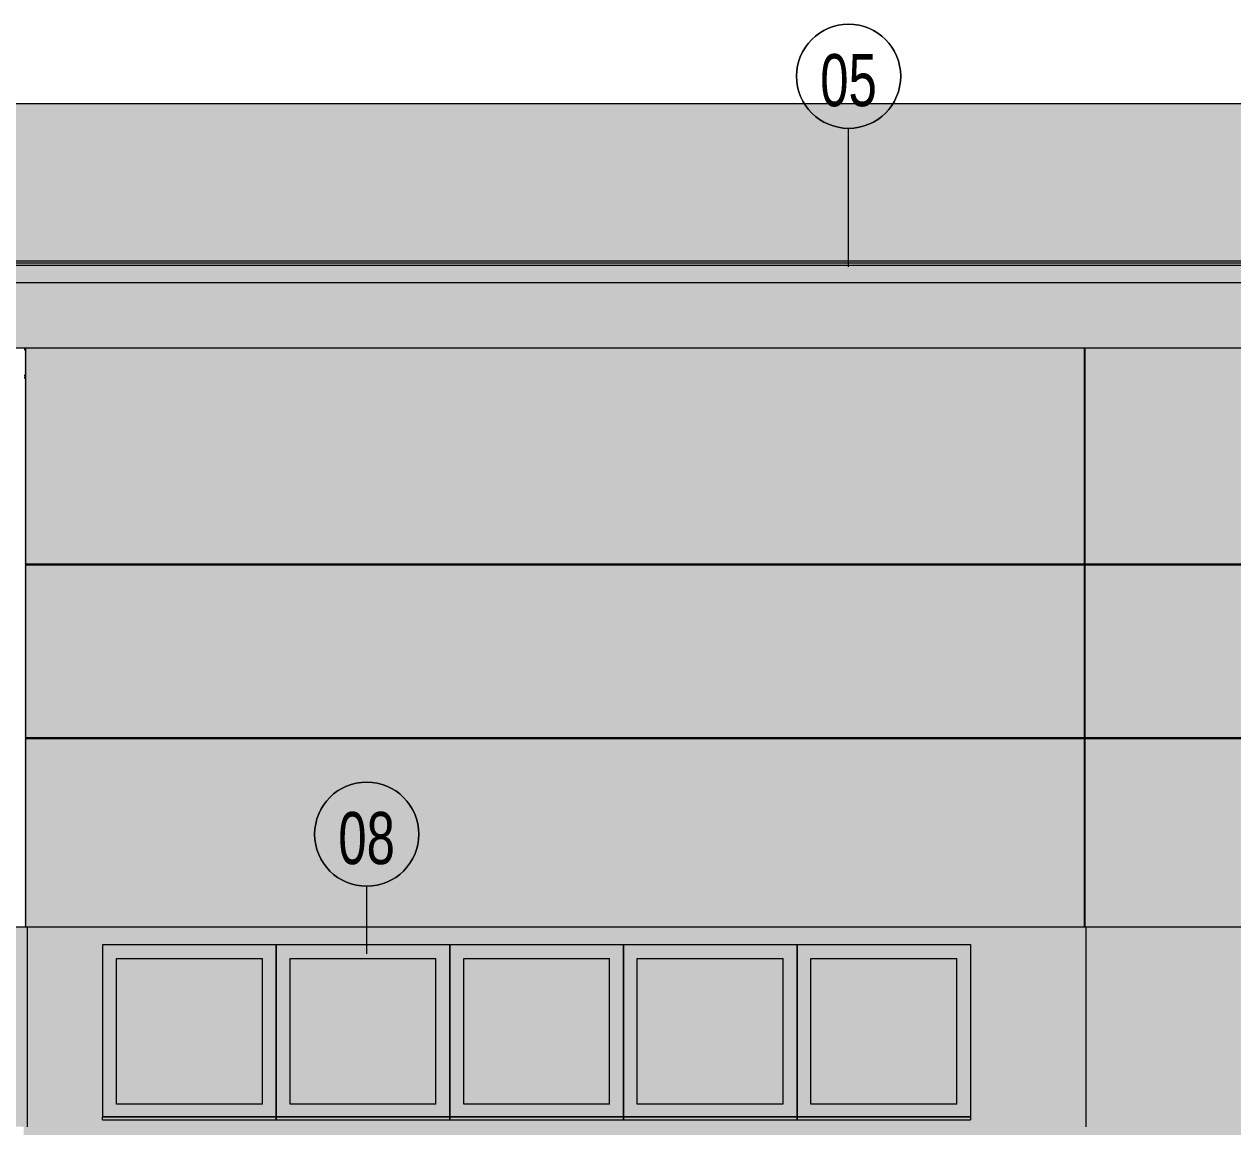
# Model space of a CAD drawing. Header units: millimetres. Extents: x -155050 to -36395, y -2753 to 7638.
# Drawn here: x -112526 to -105564, y 550 to 6901 of the extents above; entities that cross this region are included whole.
import ezdxf

# ---------------------------------------------------------------- set-up
doc = ezdxf.new("R2010")
doc.units = ezdxf.units.MM
for name, color, linetype, lineweight in [('A-ANNO-IDEN', 7, 'Continuous', 9), ('A-ANNO-IDEN-1', 7, 'Continuous', 18), ('A-GLAZ', 7, 'Continuous', 9), ('A-ROOF', 7, 'Continuous', 9), ('A-ROOF-OTLN', 7, 'Continuous', 9), ('A-WALL', 7, 'Continuous', 9), ('S-BEAM', 7, 'Continuous', 9), ('S-COLS', 7, 'Continuous', 9), ('S-FSTN', 7, 'Continuous', 9)]:
    doc.layers.add(name, color=color, linetype=linetype, lineweight=lineweight)
for name, color, linetype, lineweight, true_color in [('A-GLAZ-1', 7, 'Continuous', 9, 0x6e6e6e), ('A-GLAZ-2', 7, 'Continuous', 9, 0x7f7f7f), ('A-GLAZ-3', 7, 'Continuous', 9, 0x787878), ('A-ROOF-1', 9, 'Continuous', 9, 0x808080), ('A-ROOF-2', 251, 'Continuous', 9, 0x505050), ('A-ROOF-OTLN-1', 7, 'Continuous', 9, 0x787878), ('A-WALL-1', 7, 'Continuous', 9, 0xd7d5cb), ('A-WALL-2', 7, 'Continuous', 9, 0x004080), ('S-BEAM-1', 7, 'Continuous', 9, 0xf7f7f7), ('S-COLS-1', 7, 'Continuous', 9, 0x787878), ('S-FSTN-1', 7, 'Continuous', 9, 0xbb502e)]:
    doc.layers.add(name, color=color, linetype=linetype, lineweight=lineweight, true_color=true_color)
doc.styles.add('Arial', font='arial.ttf', dxfattribs={"width": 0.7, "height": 300})

# ---------------------------------------------------------------- blocks, each defined once
blk = doc.blocks.new('Sloup IPE - 387972-Řez 3')
at = {"layer": 'S-COLS-1'}
blk.add_hatch(color=256, dxfattribs=at).paths.add_polyline_path([(137887.9, 4838.9), (137887.9, 4838.4), (137890.4, 4838.4), (137890.4, 4838.9)])
h = blk.add_hatch(color=256, dxfattribs=at)
h.paths.add_polyline_path([(137890.4, -450), (137889.6, 550), (137887.9, 550), (137887.9, -450)])
h.paths.add_polyline_path([(137887.9, 1700), (137890.4, 1701.7), (137890.4, 4838.4), (137887.9, 4838.4), (137887.9, 1701.7)])
at = {"layer": 'S-COLS'}
blk.add_line((137887.9, 4838.4), (137890.4, 4838.4), dxfattribs=at)
blk = doc.blocks.new('Rámový roh_ šroubovaný s náběhem - 387988-Řez 3')
at = {"layer": 'S-FSTN-1'}
for points in [[(137890.4, 4867.8), (137887.9, 4867.8), (137887.9, 4853.8), (137890.4, 4853.8)], [(137890.4, 4838.9), (137890.4, 4853.8), (137887.9, 4853.8), (137887.9, 4838.9)]]:
    blk.add_hatch(color=256, dxfattribs=at).paths.add_polyline_path(points)
at = {"layer": 'S-FSTN'}
for p, q in [((137887.9, 4853.8), (137890.4, 4853.8)), ((137890.4, 4838.9), (137887.9, 4838.9))]:
    blk.add_line(p, q, dxfattribs=at)
blk = doc.blocks.new('Sloup IPE - 388009-Řez 3')
at = {"layer": 'S-COLS-1'}
h = blk.add_hatch(color=256, dxfattribs=at)
h.paths.add_polyline_path([(131787.9, -450), (131787.9, 550), (131776.6, 550), (131776.6, -450)])
h.paths.add_polyline_path([(131787.9, 1700), (131787.9, 4863.5), (131780.4, 4863.5), (131780.4, 1700)])
blk.add_hatch(color=256, dxfattribs=at).paths.add_polyline_path([(131780.4, 4864), (131780.4, 4863.5), (131787.9, 4863.5), (131787.9, 4864)])
at = {"layer": 'S-COLS'}
blk.add_line((131780.4, 4863.5), (131787.9, 4863.5), dxfattribs=at)
blk = doc.blocks.new('Rámový roh_ šroubovaný s náběhem - 388025-Řez 3')
at = {"layer": 'S-FSTN-1'}
for points in [[(131780.4, 4882.5), (131780.4, 4878.9), (131787.9, 4878.9), (131787.9, 4882.5)], [(131787.9, 4864), (131787.9, 4878.9), (131780.4, 4878.9), (131780.4, 4864)]]:
    blk.add_hatch(color=256, dxfattribs=at).paths.add_polyline_path(points)
at = {"layer": 'S-FSTN'}
for p, q in [((131780.4, 4878.9), (131787.9, 4878.9)), ((131787.9, 4864), (131780.4, 4864))]:
    blk.add_line(p, q, dxfattribs=at)
blk = doc.blocks.new('OKNO_1k - Okno Hala 1000x1000-V17-Řez 3')
at = {"layer": 'A-GLAZ-1'}
h = blk.add_hatch(color=256, dxfattribs=at)
h.paths.add_polyline_path([(126335.6, 610), (127335.6, 610), (127335.6, 1600), (126335.6, 1600), (126335.6, 716.7)])
h.paths.add_polyline_path([(127255.6, 680), (126415.6, 680), (126415.6, 1520), (127255.6, 1520), (127255.6, 716.7)])
at = {"layer": 'A-GLAZ-2'}
blk.add_hatch(color=256, dxfattribs=at).paths.add_polyline_path([(126415.6, 680), (127255.6, 680), (127255.6, 1520), (126415.6, 1520), (126415.6, 716.7)])
at = {"layer": 'A-GLAZ-3'}
for points in [[(126470.2, 605.2), (127335.6, 605.2), (127335.6, 610), (126335.6, 610), (126335.6, 605.2)], [(126335.6, 589.8), (127335.6, 589.8), (127335.6, 605.2), (126335.6, 605.2)]]:
    blk.add_hatch(color=256, dxfattribs=at).paths.add_polyline_path(points)
at = {"layer": 'A-GLAZ'}
for p, q in [((127335.6, 610), (127335.6, 1600)), ((126415.6, 680), (126415.6, 1520)), ((126415.6, 1520), (127255.6, 1520)), ((127255.6, 680), (127255.6, 1520)), ((127255.6, 680), (126415.6, 680)), ((126335.6, 610), (127335.6, 610)), ((126335.6, 589.8), (126335.6, 605.2)), ((127335.6, 605.2), (126335.6, 605.2)), ((126335.6, 589.8), (127335.6, 589.8)), ((127335.6, 610), (127335.6, 605.2)), ((127335.6, 605.2), (127335.6, 589.8))]:
    blk.add_line(p, q, dxfattribs=at)
blk = doc.blocks.new('OKNO_1k - Okno Hala 1000x1000-586513-Řez 3')
at = {"layer": 'A-GLAZ-1'}
h = blk.add_hatch(color=256, dxfattribs=at)
h.paths.add_polyline_path([(143445.4, 610), (144445.4, 610), (144445.4, 1600), (143445.4, 1600), (143445.4, 716.7)])
h.paths.add_polyline_path([(144365.4, 680), (143525.4, 680), (143525.4, 1520), (144365.4, 1520), (144365.4, 716.7)])
at = {"layer": 'A-GLAZ-2'}
blk.add_hatch(color=256, dxfattribs=at).paths.add_polyline_path([(143894.3, 680), (144365.4, 680), (144365.4, 1520), (143525.4, 1520), (143525.4, 680)])
at = {"layer": 'A-GLAZ-3'}
for points in [[(144445.4, 605.2), (144445.4, 610), (143445.4, 610), (143445.4, 605.2), (144378.3, 605.2)], [(143445.4, 589.8), (144445.4, 589.8), (144445.4, 605.2), (143445.4, 605.2)]]:
    blk.add_hatch(color=256, dxfattribs=at).paths.add_polyline_path(points)
at = {"layer": 'A-GLAZ'}
for p, q in [((143445.4, 1600), (143445.4, 610)), ((144445.4, 610), (144445.4, 1600)), ((143525.4, 680), (143525.4, 1520)), ((143525.4, 1520), (144365.4, 1520)), ((144365.4, 680), (144365.4, 1520)), ((144365.4, 680), (143525.4, 680)), ((143445.4, 605.2), (143445.4, 610)), ((143445.4, 610), (144445.4, 610)), ((143445.4, 589.8), (143445.4, 605.2)), ((144445.4, 605.2), (143445.4, 605.2)), ((143445.4, 589.8), (144445.4, 589.8)), ((144445.4, 610), (144445.4, 605.2)), ((144445.4, 605.2), (144445.4, 589.8))]:
    blk.add_line(p, q, dxfattribs=at)
blk = doc.blocks.new('OKNO_1k - Okno Hala 1000x1000-V18-Řez 3')
at = {"layer": 'A-GLAZ-1'}
h = blk.add_hatch(color=256, dxfattribs=at)
h.paths.add_polyline_path([(130335.6, 610), (131335.6, 610), (131335.6, 1600), (130335.6, 1600), (130335.6, 716.7)])
h.paths.add_polyline_path([(130584.2, 680), (130415.6, 680), (130415.6, 1520), (131255.6, 1520), (131255.6, 680), (130826.2, 680)])
at = {"layer": 'A-GLAZ-2'}
blk.add_hatch(color=256, dxfattribs=at).paths.add_polyline_path([(130415.6, 680), (131255.6, 680), (131255.6, 1520), (130415.6, 1520), (130415.6, 716.7)])
at = {"layer": 'A-GLAZ-3'}
for points in [[(130335.6, 605.2), (131335.6, 606.8), (131335.6, 610), (130335.6, 610)], [(130826.2, 589.8), (131335.6, 589.8), (131335.6, 605.2), (130335.6, 605.2), (130335.6, 589.8), (130705.2, 589.8)]]:
    blk.add_hatch(color=256, dxfattribs=at).paths.add_polyline_path(points)
at = {"layer": 'A-GLAZ'}
for p, q in [((130335.6, 1600), (130335.6, 610)), ((130415.6, 680), (130415.6, 1520)), ((130415.6, 1520), (131255.6, 1520)), ((131255.6, 680), (131255.6, 1520)), ((131255.6, 680), (130415.6, 680)), ((130335.6, 605.2), (130335.6, 610)), ((130335.6, 610), (131335.6, 610)), ((130335.6, 589.8), (130335.6, 605.2)), ((131335.6, 605.2), (130335.6, 605.2)), ((130335.6, 589.8), (131335.6, 589.8)), ((131335.6, 605.2), (131335.6, 589.8))]:
    blk.add_line(p, q, dxfattribs=at)
blk = doc.blocks.new('IPE - IPE160-854659-Řez 3')
at = {"layer": 'S-BEAM-1'}
h = blk.add_hatch(color=256, dxfattribs=at)
h.paths.add_polyline_path([(137890.4, 5032.1), (137890.4, 5035), (137887.9, 5035), (137887.9, 5032.1)])
h.paths.add_polyline_path([(131780.4, 5032.1), (131787.9, 5032.1), (131787.9, 5035), (131780.4, 5035)])
blk = doc.blocks.new('C profil - C150X19_3-854695-Řez 3')
at = {"layer": 'S-BEAM-1'}
h = blk.add_hatch(color=256, dxfattribs=at)
h.paths.add_polyline_path([(137887.9, 5027.1), (137890.4, 5027.1), (137890.4, 5032.1), (137887.9, 5032.1)])
h.paths.add_polyline_path([(131780.4, 5027.1), (131787.9, 5027.1), (131787.9, 5032.1), (131780.4, 5032.1)])
h = blk.add_hatch(color=256, dxfattribs=at)
h.paths.add_polyline_path([(137890.4, 4867.8), (137890.4, 5027.1), (137887.9, 5026.2), (137887.9, 4867.8)])
h.paths.add_polyline_path([(131787.9, 4882.5), (131787.9, 5027.1), (131780.4, 5026.2), (131780.4, 4882.5)])
at = {"layer": 'S-BEAM'}
for p, q in [((131787.9, 5032.1), (131780.4, 5032.1)), ((131780.4, 5027.1), (131787.9, 5027.1)), ((137890.4, 5032.1), (137887.9, 5032.1)), ((137887.9, 5027.1), (137890.4, 5027.1)), ((137890.4, 4867.8), (137887.9, 4867.8))]:
    blk.add_line(p, q, dxfattribs=at)
blk = doc.blocks.new('Popiska materiálu - Popis-329410-Řez 3')
at = {"layer": 'A-ANNO-IDEN'}
blk.add_circle((128452, 6126.5), 300, dxfattribs=at)
for start, end in [(0, 180), (180, 360)]:
    blk.add_arc((128452, 6126.5), 300, start, end, dxfattribs=at)

msp = doc.modelspace()

# ---------------------------------------------------------------- hatches: boundary and pattern name
at = {"layer": 'A-ROOF-1'}
msp.add_hatch(color=256, dxfattribs=at).paths.add_polyline_path([(-104768.4, 5537.1), (-90816.3, 5537.1), (-90816.3, 6444), (-119006.3, 6444), (-119006.3, 5537.1), (-105010.4, 5537.1)])
at = {"layer": 'A-ROOF-2'}
msp.add_hatch(color=256, dxfattribs=at).paths.add_polyline_path([(-119006.3, 5035), (-90816.3, 5035), (-90816.3, 5412.2), (-119006.3, 5412.2), (-119006.3, 5149.3)])
at = {"layer": 'A-ROOF-OTLN-1'}
for points in [[(-90974.3, 5524.4), (-90816.3, 5524.4), (-90816.3, 5537.1), (-119006.3, 5537.1), (-119006.3, 5524.4), (-91095.3, 5524.4)], [(-90974.3, 5511.7), (-90816.3, 5511.7), (-90816.3, 5524.4), (-119006.3, 5524.4), (-119006.3, 5511.7), (-91095.3, 5511.7)], [(-90974.3, 5412.2), (-90816.3, 5412.2), (-90816.3, 5511.7), (-119006.3, 5511.7), (-119006.3, 5412.2), (-91095.3, 5412.2)]]:
    msp.add_hatch(color=256, dxfattribs=at).paths.add_polyline_path(points)
at = {"layer": 'A-WALL-1'}
h = msp.add_hatch(color=256, dxfattribs=at)
h.paths.add_polyline_path([(-112518.8, 1700), (-106418.8, 1701.7), (-106418.8, 2785.6), (-112518.8, 2785.6), (-112518.8, 1701.7)])
h.paths.add_polyline_path([(-112270.5, 2792.6), (-106418.8, 2792.6), (-106418.8, 3785.6), (-112518.8, 3785.6), (-112518.8, 2792.6), (-112391.5, 2792.6)])
h.paths.add_polyline_path([(-112028.5, 3792.6), (-106418.8, 3792.6), (-106418.8, 5035), (-112518.8, 5035), (-112518.8, 3792.6), (-112270.5, 3792.6)])
h = msp.add_hatch(color=256, dxfattribs=at)
h.paths.add_polyline_path([(-106416.3, 1700), (-103416.3, 1701.7), (-103416.3, 2785.6), (-106416.3, 2785.6), (-106416.3, 1701.7)])
h.paths.add_polyline_path([(-104284.4, 2792.6), (-103416.3, 2792.6), (-103416.3, 3785.6), (-106416.3, 3785.6), (-106416.3, 2792.6), (-104405.4, 2792.6)])
h.paths.add_polyline_path([(-105736.4, 3792.6), (-103416.3, 3792.6), (-103416.3, 5035), (-106416.3, 5035), (-106416.3, 3792.6), (-105857.4, 3792.6)])
for points in [[(-110576.5, 3785.6), (-106418.8, 3785.6), (-106418.8, 3792.6), (-112518.8, 3792.6), (-112518.8, 3785.6), (-111544.5, 3785.6)], [(-104768.4, 3785.6), (-103416.3, 3785.6), (-103416.3, 3792.6), (-106416.3, 3792.6), (-106416.3, 3785.6), (-105736.4, 3785.6)], [(-111544.5, 2785.6), (-106418.8, 2785.6), (-106418.8, 2792.6), (-112518.8, 2792.6), (-112518.8, 2785.6), (-112028.5, 2785.6)], [(-104768.4, 2785.6), (-103416.3, 2785.6), (-103416.3, 2792.6), (-106416.3, 2792.6), (-106416.3, 2785.6), (-105252.4, 2785.6)], [(-108640.5, -450), (-106418.8, -450), (-106418.8, 550), (-112518.8, 550), (-112518.8, -450), (-110576.5, -450)], [(-104768.4, -450), (-103416.3, -450), (-103416.3, 550), (-106416.3, 550), (-106416.3, -450), (-105252.4, -450)]]:
    msp.add_hatch(color=256, dxfattribs=at).paths.add_polyline_path(points)
at = {"layer": 'A-WALL-2'}
h = msp.add_hatch(color=256, dxfattribs=at)
h.paths.add_polyline_path([(-118892.3, 550), (-118327.7, 550), (-118327.7, 1700), (-118892.3, 1700), (-118892.3, 716.7)])
h.paths.add_polyline_path([(-115658.5, 550), (-112508.8, 550), (-112508.8, 1700), (-118227.7, 1700), (-118227.7, 550), (-115719, 550)])
h.paths.add_polyline_path([(-113480.5, 589.8), (-117971.1, 589.8), (-117971.1, 1600), (-112971.1, 1600), (-112971.1, 589.8), (-113359.5, 589.8)])
h = msp.add_hatch(color=256, dxfattribs=at)
h.paths.add_polyline_path([(-112508.8, 550), (-106411.3, 550), (-106411.3, 1700), (-112508.8, 1700), (-112508.8, 593.5)])
h.paths.add_polyline_path([(-111060.5, 589.8), (-112074.1, 589.8), (-112074.1, 1600), (-107074.1, 1600), (-107074.1, 589.8), (-110939.5, 589.8)])
msp.add_hatch(color=256, dxfattribs=at).paths.add_polyline_path([(-106411.3, 550), (-103413.8, 550), (-103413.8, 1700), (-106411.3, 1700), (-106411.3, 555.1)])

# ---------------------------------------------------------------- linework, layer by layer
at = {"layer": 'A-ANNO-IDEN'}
for p, q in [((-107776.9, 5504), (-107776.9, 6301.4)), ((-110553.1, 1546.9), (-110553.1, 1935.7))]:
    msp.add_line(p, q, dxfattribs=at)
at = {"layer": 'A-ROOF'}
for p, q in [((-119006.3, 6444), (-90816.3, 6444)), ((-90816.3, 5035), (-119006.3, 5035))]:
    msp.add_line(p, q, dxfattribs=at)
at = {"layer": 'A-ROOF-OTLN'}
for p, q in [((-90816.3, 5537.1), (-119006.3, 5537.1)), ((-90816.3, 5524.4), (-119006.3, 5524.4)), ((-90816.3, 5511.7), (-119006.3, 5511.7)), ((-90816.3, 5412.2), (-119006.3, 5412.2))]:
    msp.add_line(p, q, dxfattribs=at)
at = {"layer": 'A-WALL'}
for p, q in [((-112518.8, 5035), (-112518.8, 1700)), ((-106418.8, 1700), (-106418.8, 5035)), ((-106416.3, 5035), (-106416.3, 1700)), ((-112518.8, 3792.6), (-106418.8, 3792.6)), ((-106418.8, 3785.6), (-112518.8, 3785.6)), ((-106416.3, 3792.6), (-103416.3, 3792.6)), ((-103416.3, 3785.6), (-106416.3, 3785.6)), ((-112518.8, 2792.6), (-106418.8, 2792.6)), ((-106418.8, 2785.6), (-112518.8, 2785.6)), ((-106416.3, 2792.6), (-103416.3, 2792.6)), ((-103416.3, 2785.6), (-106416.3, 2785.6)), ((-91594.9, 1700), (-118227.7, 1700)), ((-112508.8, 1700), (-112508.8, 550)), ((-106411.3, 1700), (-106411.3, 550)), ((-112074.1, 605.2), (-112074.1, 1600)), ((-112074.1, 1600), (-107074.1, 1600)), ((-107074.1, 1600), (-107074.1, 605.2))]:
    msp.add_line(p, q, dxfattribs=at)

# ---------------------------------------------------------------- block references
at = {"layer": 'A-ANNO-IDEN'}
for p in [(-236228.8, 474.9), (-239005.1, -3890.8)]:
    msp.add_blockref('Popiska materiálu - Popis-329410-Řez 3', p, dxfattribs=at)
at = {"layer": 'A-GLAZ'}
for name, p in [('OKNO_1k - Okno Hala 1000x1000-V17-Řez 3', (-238409.8, 0)), ('OKNO_1k - Okno Hala 1000x1000-586513-Řez 3', (-254519.5, 0)), ('OKNO_1k - Okno Hala 1000x1000-586513-Řez 3', (-253519.5, 0)), ('OKNO_1k - Okno Hala 1000x1000-586513-Řez 3', (-252519.5, 0)), ('OKNO_1k - Okno Hala 1000x1000-V18-Řez 3', (-238409.8, 0))]:
    msp.add_blockref(name, p, dxfattribs=at)
at = {"layer": 'S-BEAM'}
for name in ['IPE - IPE160-854659-Řez 3', 'C profil - C150X19_3-854695-Řez 3']:
    msp.add_blockref(name, (-244306.7, 0), dxfattribs=at)
at = {"layer": 'S-COLS'}
for name in ['Sloup IPE - 388009-Řez 3', 'Sloup IPE - 387972-Řez 3']:
    msp.add_blockref(name, (-244306.7, 0), dxfattribs=at)
at = {"layer": 'S-FSTN'}
for name in ['Rámový roh_ šroubovaný s náběhem - 388025-Řez 3', 'Rámový roh_ šroubovaný s náběhem - 387988-Řez 3']:
    msp.add_blockref(name, (-244306.7, 0), dxfattribs=at)

# ---------------------------------------------------------------- texts
at = {"layer": 'A-ANNO-IDEN-1', "char_height": 300, "width": 404.05, "attachment_point": 1, "style": 'Arial'}
for s, insert in [('05', (-107940.5, 6729)), ('08', (-110716.8, 2363.3))]:
    msp.add_mtext(s, dxfattribs=dict(at, insert=insert))

doc.saveas('drawing.dxf')
